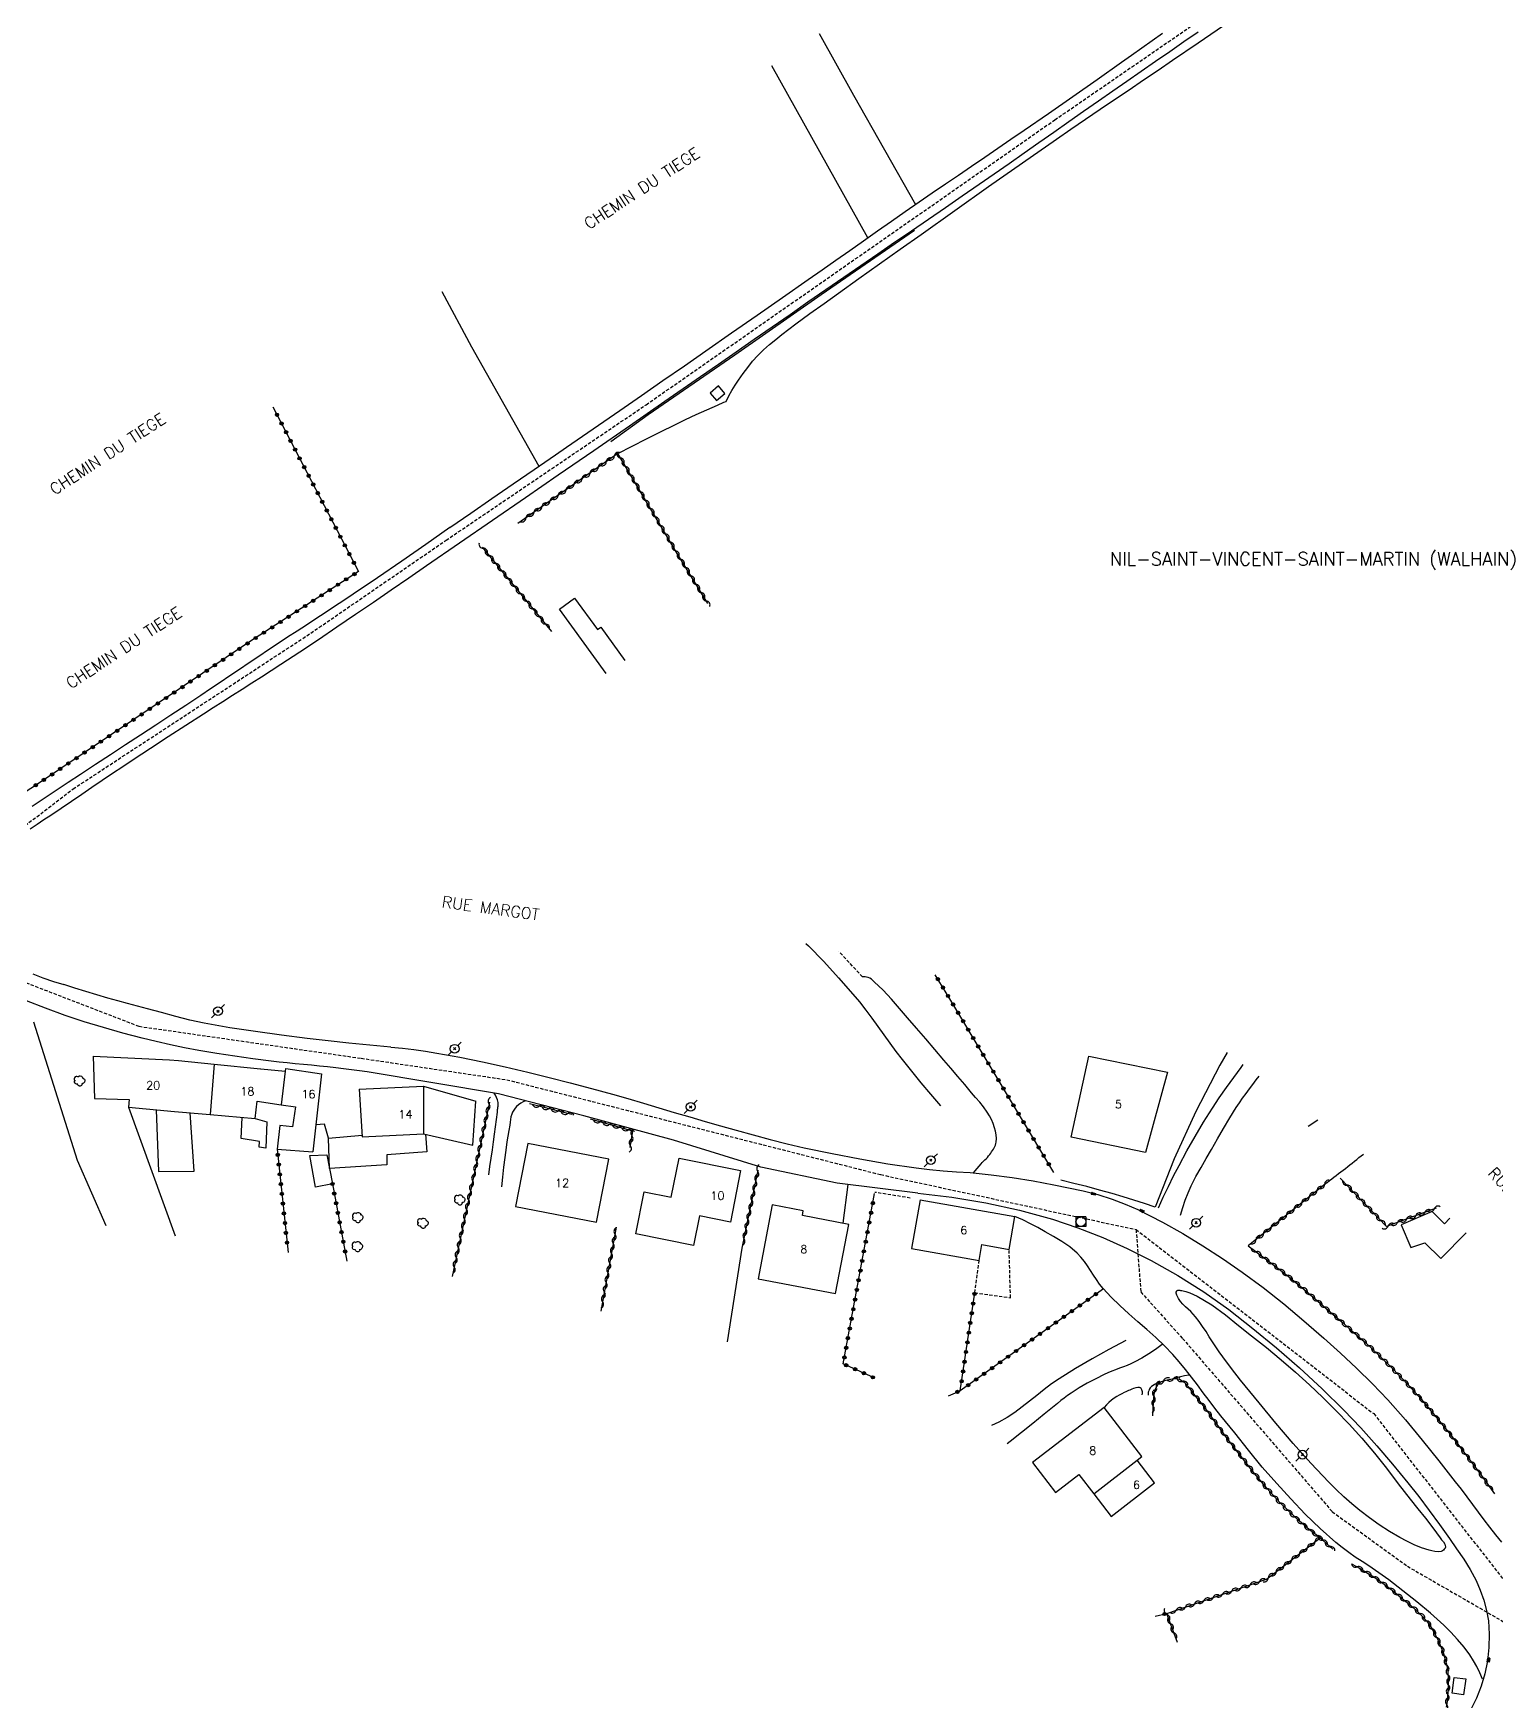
# Model space of a CAD drawing. Header units: millimetres. Extents: x 170000 to 171000, y 147000 to 147937.
# Drawn here: x 170343.7 to 170567.6, y 147321.9 to 147577.1 of the extents above; entities that cross this region are included whole.
import ezdxf
from ezdxf.enums import TextEntityAlignment as Align

# ---------------------------------------------------------------- set-up
doc = ezdxf.new("R2010")
doc.units = ezdxf.units.MM
doc.linetypes.add('DASHED', pattern=[0.75, 0.5, -0.25])
doc.layers.get('0').update_dxf_attribs({"linetype": 'CONTINUOUS'})
for name, color, linetype in [('w0001', 6, 'DASHED'), ('w0008', 7, 'CONTINUOUS'), ('W0017', 7, 'CONTINUOUS'), ('W0101', 7, 'CONTINUOUS'), ('W0104', 1, 'CONTINUOUS'), ('w0112', 1, 'DASHED'), ('w0211', 2, 'CONTINUOUS'), ('W0214', 2, 'CONTINUOUS'), ('W0300', 7, 'CONTINUOUS'), ('w0303', 7, 'CONTINUOUS'), ('w0310', 3, 'CONTINUOUS'), ('w0322', 7, 'CONTINUOUS'), ('w0323', 7, 'CONTINUOUS'), ('W0330', 7, 'CONTINUOUS'), ('W0401', 7, 'CONTINUOUS'), ('w0420', 7, 'CONTINUOUS'), ('W0473', 7, 'CONTINUOUS'), ('w0980', 7, 'CONTINUOUS'), ('w0989', 7, 'CONTINUOUS'), ('w0991', 7, 'CONTINUOUS'), ('w1102', 7, 'CONTINUOUS')]:
    doc.layers.add(name, color=color, linetype=linetype)
doc.styles.get("Standard").update_dxf_attribs({"font": 'romans.shx', "width": 0.85})

# ---------------------------------------------------------------- blocks, each defined once
blk = doc.blocks.new('T401')
for p, q in [((-0.3, 0.3), (0, 0.3)), ((-0.3, -0.25), (-0.3, 0.3)), ((-0.3, 0.15), (0, 0.15)), ((-0.3, 0), (0, 0)), ((0, 0.3), (0, -0.25)), ((-0.3, -0.15), (0, -0.15)), ((-0.3, -0.25), (-0.3, -0.3)), ((-0.3, -0.3), (0, -0.3)), ((0, -0.3), (0, -0.25))]:
    blk.add_line(p, q)
blk = doc.blocks.new('T420')
for p, q in [((0.75, 0.75), (-0.75, 0.75)), ((-0.75, 0.75), (-0.75, -0.75)), ((0.75, 0.75), (0.75, -0.75)), ((0.75, -0.75), (-0.75, -0.75))]:
    blk.add_line(p, q)
blk.add_ellipse((0, 0), major_axis=(-0.53, 0.53), ratio=1, start_param=3.926991, end_param=10.210176)
blk = doc.blocks.new('T300')
for p, q in [((-0.8, 0.51), (-0.86, 0.34)), ((-0.86, 0.34), (-0.86, 0.17)), ((-0.86, 0.17), (-0.74, 0.06)), ((-0.69, 0.63), (-0.8, 0.51)), ((-0.8, -0.06), (-0.74, 0.06)), ((-0.74, 0.06), (-0.69, 0.11)), ((-0.57, 0.69), (-0.69, 0.63)), ((-0.46, 0.69), (-0.57, 0.69)), ((-0.29, 0.63), (-0.46, 0.69)), ((-0.29, 0.63), (-0.17, 0.74)), ((-0.23, 0.57), (-0.29, 0.63)), ((-0.17, 0.74), (-0.06, 0.8)), ((-0.06, 0.8), (0.06, 0.8)), ((0.06, 0.8), (0.23, 0.74)), ((0.23, 0.74), (0.34, 0.63)), ((0.34, 0.63), (0.4, 0.51)), ((0.46, 0.46), (0.34, 0.46)), ((0.4, 0.51), (0.4, 0.46)), ((0.57, 0.4), (0.46, 0.46)), ((0.57, 0.4), (0.69, 0.29)), ((0.69, 0.29), (0.74, 0.17)), ((0.74, 0.06), (0.69, -0.17)), ((0.74, 0.17), (0.74, 0.06)), ((-0.8, -0.17), (-0.8, -0.06)), ((-0.8, -0.23), (-0.8, -0.17)), ((-0.74, -0.34), (-0.8, -0.23)), ((-0.69, -0.4), (-0.74, -0.34)), ((-0.51, -0.46), (-0.69, -0.4)), ((-0.4, -0.46), (-0.51, -0.46)), ((-0.4, -0.46), (-0.34, -0.46)), ((-0.34, -0.46), (-0.34, -0.4)), ((-0.34, -0.51), (-0.34, -0.46)), ((-0.29, -0.63), (-0.34, -0.51)), ((-0.17, -0.74), (-0.29, -0.63)), ((-0.06, -0.8), (-0.17, -0.74)), ((0.06, -0.8), (-0.06, -0.8)), ((0.17, -0.74), (0.06, -0.8)), ((0.23, -0.69), (0.17, -0.74)), ((0.29, -0.46), (0.23, -0.46)), ((0.29, -0.63), (0.23, -0.69)), ((0.46, -0.4), (0.29, -0.46)), ((0.34, -0.51), (0.29, -0.63)), ((0.34, -0.51), (0.34, -0.46)), ((0.57, -0.34), (0.46, -0.4)), ((0.63, -0.29), (0.57, -0.34)), ((0.69, -0.17), (0.63, -0.29))]:
    blk.add_line(p, q)
blk = doc.blocks.new('T473')
for p, q in [((-0.166667, 0.166667), (0.166667, -0.166667)), ((-0.166667, -0.166667), (0.166667, 0.166667)), ((0.500001, 0.500001), (1.000002, 1.000002)), ((-1.000002, -1.000002), (-0.500001, -0.500001))]:
    blk.add_line(p, q)
blk.add_ellipse((0, 0), major_axis=(0.471405, 0.471405), ratio=1, start_param=5.4977871438, end_param=11.780972451)
blk = doc.blocks.new('t323o')
at = {"color": 0, "linetype": 'Continuous'}
for radius in [0.25, 0.15]:
    blk.add_circle((0, 0), radius, dxfattribs=at)
blk = doc.blocks.new('t310o')
at = {"color": 0, "linetype": 'Continuous'}
for centre, start, end in [((-0.5, 0.38), 216.8699, 323.1304), ((0.5, -0.37), 36.8699, 143.1303)]:
    blk.add_arc(centre, 0.625, start, end, dxfattribs=at)
blk = doc.blocks.new('t322o')
at = {"color": 0, "linetype": 'Continuous'}
for radius in [0.25, 0.15]:
    blk.add_circle((0, 0), radius, dxfattribs=at)

msp = doc.modelspace()

# ---------------------------------------------------------------- linework, layer by layer
at = {"layer": 'w0001'}
for points in [[(170321.56, 147439.93), (170349.76, 147461.49), (170386.15, 147485.33), (170406.84, 147499.54), (170437.46, 147520.27), (170500, 147563.85), (170567.62, 147610.35), (170624.22, 147644.62), (170676.1, 147671)], [(170321.56, 147439.93), (170359.85, 147425.17), (170393.85, 147420.28), (170416.12, 147416.99), (170473.35, 147402.48), (170512.42, 147394.08), (170548.78, 147365.91), (170577.81, 147328.79)], [(170512.42, 147394.08), (170513.14, 147384.53), (170519.53, 147377.42), (170542.45, 147350.91), (170553.93, 147342.57), (170577.81, 147328.79)]]:
    msp.add_lwpolyline(points, dxfattribs=at)
at = {"layer": 'w0008'}
for points in [[(170521.92, 147577.28), (170519.75, 147575.76), (170517.57, 147574.25), (170515.39, 147572.75), (170513.21, 147571.24), (170511.03, 147569.73), (170508.85, 147568.22), (170506.68, 147566.7), (170504.39, 147565.11), (170502.11, 147563.52), (170499.83, 147561.92), (170497.55, 147560.33), (170495.27, 147558.73), (170492.99, 147557.14), (170490.7, 147555.55), (170488.42, 147553.96), (170485.83, 147552.17), (170483.25, 147550.39), (170480.66, 147548.61), (170478.06, 147546.83), (170475.47, 147545.06), (170472.88, 147543.28), (170470.29, 147541.5), (170467.71, 147539.72), (170464.96, 147537.82), (170462.21, 147535.93), (170459.47, 147534.03), (170456.73, 147532.13), (170453.98, 147530.22), (170451.24, 147528.32), (170448.5, 147526.42), (170445.76, 147524.52), (170440.32, 147520.76), (170434.88, 147516.99), (170429.45, 147513.23), (170424.01, 147509.48), (170418.97, 147506.01), (170413.93, 147502.54), (170408.89, 147499.08), (170403.85, 147495.62)], [(170407.42, 147501.46), (170410.64, 147503.69), (170413.86, 147505.91), (170417.09, 147508.14), (170420.31, 147510.36), (170421.95, 147511.49), (170423.6, 147512.62), (170425.24, 147513.75), (170426.88, 147514.87), (170428.52, 147516), (170430.16, 147517.13), (170431.8, 147518.26), (170433.44, 147519.39), (170436.73, 147521.67), (170440.02, 147523.95), (170443.3, 147526.23), (170446.59, 147528.52), (170450.5, 147531.24), (170454.42, 147533.97), (170458.33, 147536.69), (170462.24, 147539.42), (170464.37, 147540.9), (170466.49, 147542.38), (170468.61, 147543.87), (170470.73, 147545.36), (170472.86, 147546.84), (170474.98, 147548.32), (170477.11, 147549.8), (170479.24, 147551.28), (170481.24, 147552.66), (170483.24, 147554.03), (170485.25, 147555.4), (170487.25, 147556.77), (170489.26, 147558.13), (170491.27, 147559.5), (170493.27, 147560.88), (170495.27, 147562.25), (170499, 147564.84), (170502.73, 147567.43), (170506.45, 147570.04), (170510.17, 147572.65), (170511.74, 147573.75), (170513.31, 147574.87), (170514.87, 147575.98), (170516.44, 147577.1)], [(170407.42, 147501.46), (170403.74, 147498.88), (170400.05, 147496.33), (170396.35, 147493.8), (170392.64, 147491.28), (170391.21, 147490.33), (170389.78, 147489.38), (170388.34, 147488.44), (170386.9, 147487.5), (170385.47, 147486.56), (170384.03, 147485.63), (170382.59, 147484.69), (170381.16, 147483.74), (170379.68, 147482.75), (170378.19, 147481.76), (170376.71, 147480.76), (170375.23, 147479.77), (170373.75, 147478.77), (170372.27, 147477.77), (170370.79, 147476.78), (170369.31, 147475.79), (170367.01, 147474.27), (170364.7, 147472.76), (170362.4, 147471.24), (170360.09, 147469.73), (170357.79, 147468.22), (170355.48, 147466.71), (170353.17, 147465.2), (170350.87, 147463.69), (170349.01, 147462.46), (170347.16, 147461.24), (170345.31, 147460.01), (170343.47, 147458.78)], [(170403.85, 147495.62), (170401.14, 147493.74), (170398.43, 147491.87), (170395.71, 147490.01), (170392.99, 147488.15), (170390.14, 147486.23), (170387.29, 147484.31), (170384.43, 147482.4), (170381.56, 147480.51), (170380.09, 147479.55), (170378.61, 147478.6), (170377.13, 147477.65), (170375.64, 147476.7), (170374.16, 147475.76), (170372.67, 147474.82), (170371.19, 147473.87), (170369.71, 147472.92), (170367.01, 147471.18), (170364.31, 147469.44), (170361.62, 147467.69), (170358.94, 147465.93), (170357.36, 147464.88), (170355.78, 147463.82), (170354.21, 147462.76), (170352.64, 147461.69), (170351.07, 147460.62), (170349.5, 147459.55), (170347.93, 147458.49), (170346.35, 147457.43), (170345.3, 147456.74), (170344.25, 147456.04), (170343.19, 147455.35)], [(170343.59, 147433.21), (170345.15, 147432.58), (170346.74, 147432.03), (170348.35, 147431.55)], [(170398.36, 147422), (170395.17, 147422.28), (170391.97, 147422.6), (170388.79, 147422.95), (170385.6, 147423.33), (170381.64, 147423.83), (170377.69, 147424.35), (170373.74, 147424.94), (170369.81, 147425.65), (170367.63, 147426.13), (170365.47, 147426.69), (170363.31, 147427.27), (170361.16, 147427.85), (170359.63, 147428.24), (170358.1, 147428.65), (170356.58, 147429.06), (170355.06, 147429.49), (170353.37, 147429.98), (170351.69, 147430.49), (170350.02, 147431.01), (170348.35, 147431.55)], [(170394.77, 147418.18), (170393.57, 147418.35), (170392.36, 147418.52), (170391.15, 147418.67), (170389.94, 147418.82), (170388.7, 147418.96), (170387.47, 147419.08), (170386.23, 147419.2), (170384.99, 147419.32), (170383.76, 147419.44), (170382.52, 147419.57), (170381.28, 147419.7), (170380.05, 147419.85), (170377.28, 147420.21), (170374.52, 147420.6), (170371.76, 147421.02), (170369, 147421.49), (170366.82, 147421.9), (170364.65, 147422.35), (170362.48, 147422.83), (170360.33, 147423.36), (170357.36, 147424.14), (170354.4, 147424.98), (170351.46, 147425.87), (170348.55, 147426.84), (170345.56, 147427.92), (170342.61, 147429.09)], [(170398.36, 147422), (170400.14, 147421.82), (170401.91, 147421.6), (170403.68, 147421.35), (170405.44, 147421.07), (170408.94, 147420.43), (170412.42, 147419.72), (170415.89, 147418.96), (170419.35, 147418.16), (170422.6, 147417.36), (170425.84, 147416.53), (170429.08, 147415.66), (170432.3, 147414.77), (170434.67, 147414.1), (170437.04, 147413.41), (170439.4, 147412.71), (170441.76, 147412), (170444.12, 147411.3), (170446.48, 147410.6), (170448.84, 147409.92), (170451.22, 147409.26), (170453.81, 147408.55), (170456.41, 147407.86), (170459.02, 147407.2), (170461.64, 147406.6), (170465.89, 147405.71), (170470.16, 147404.88), (170474.45, 147404.14), (170478.76, 147403.51), (170480.82, 147403.27), (170482.88, 147403.06), (170484.95, 147402.91), (170487.03, 147402.81)], [(170479.04, 147399.62), (170466.67, 147401.16), (170455.01, 147403.64), (170441.63, 147407.76), (170427.93, 147411.48), (170414.85, 147414.84), (170394.77, 147418.18)], [(170487.03, 147402.81), (170490.25, 147402.46), (170493.46, 147402.03), (170496.66, 147401.52), (170499.85, 147400.94), (170502.09, 147400.48), (170504.33, 147399.99), (170506.56, 147399.42), (170508.75, 147398.74), (170510.73, 147397.98), (170512.67, 147397.13), (170514.57, 147396.2), (170516.44, 147395.22), (170519.58, 147393.46), (170522.65, 147391.59), (170525.67, 147389.63), (170528.63, 147387.58), (170531.86, 147385.19), (170535.02, 147382.69), (170538.11, 147380.11), (170541.14, 147377.47), (170543.68, 147375.19), (170546.17, 147372.86), (170548.6, 147370.47), (170550.96, 147368.01), (170553.64, 147364.97), (170556.22, 147361.84), (170558.74, 147358.67), (170561.25, 147355.49), (170562.15, 147354.35), (170563.03, 147353.19), (170563.9, 147352.03), (170564.77, 147350.86), (170565.64, 147349.69), (170566.52, 147348.54), (170567.41, 147347.39), (170568.33, 147346.26)], [(170479.04, 147399.62), (170484.25, 147399.02), (170489.43, 147398.16), (170494.56, 147397.04), (170499.62, 147395.65), (170503.52, 147394.36), (170507.34, 147392.88), (170511.08, 147391.2), (170514.74, 147389.35), (170518.82, 147387.04), (170522.77, 147384.53), (170526.6, 147381.84), (170530.3, 147378.96)], [(170565.43, 147325.31), (170565.03, 147326.27), (170564.57, 147327.21), (170564.06, 147328.11), (170563.5, 147328.99), (170562.6, 147330.21), (170561.62, 147331.38), (170560.58, 147332.49), (170559.5, 147333.57), (170557.49, 147335.41), (170555.39, 147337.14), (170553.24, 147338.82), (170551.08, 147340.47), (170550.09, 147341.21), (170549.07, 147341.91), (170548.04, 147342.61), (170547.01, 147343.29), (170545.97, 147343.98), (170544.96, 147344.69), (170543.96, 147345.43), (170542.99, 147346.21), (170540.6, 147348.33), (170538.31, 147350.56), (170536.1, 147352.87), (170533.94, 147355.21), (170531.73, 147357.74), (170529.6, 147360.34), (170527.51, 147362.96), (170525.41, 147365.58), (170524.49, 147366.75), (170523.59, 147367.93), (170522.69, 147369.12), (170521.8, 147370.31), (170520.89, 147371.5), (170519.97, 147372.67), (170519.02, 147373.82), (170518.03, 147374.94), (170516.76, 147376.27), (170515.42, 147377.54), (170514.06, 147378.77), (170512.67, 147379.98), (170511.29, 147381.2), (170509.93, 147382.44), (170508.61, 147383.73), (170507.36, 147385.08), (170506.83, 147385.73), (170506.35, 147386.41), (170505.89, 147387.1), (170505.45, 147387.81), (170505, 147388.51), (170504.52, 147389.2), (170503.99, 147389.86), (170503.41, 147390.47), (170502.28, 147391.42), (170501.06, 147392.25), (170499.8, 147393), (170498.53, 147393.73), (170497.4, 147394.37), (170496.25, 147394.97), (170495.08, 147395.54), (170493.89, 147396.07)], [(170530.3, 147378.96), (170533.92, 147375.98), (170537.45, 147372.91), (170540.89, 147369.72), (170544.23, 147366.44), (170546.79, 147363.76), (170549.26, 147361), (170551.66, 147358.18), (170554.02, 147355.31), (170555.67, 147353.23), (170557.29, 147351.12), (170558.86, 147348.97), (170560.39, 147346.79), (170561.47, 147345.24), (170562.55, 147343.67), (170563.56, 147342.06), (170564.44, 147340.37), (170565.07, 147338.89), (170565.62, 147337.38), (170566.06, 147335.82), (170566.33, 147334.22), (170566.47, 147332.18), (170566.42, 147330.14), (170566.18, 147328.11), (170565.78, 147326.11), (170565.23, 147324.23), (170564.53, 147322.41), (170563.67, 147320.65)]]:
    msp.add_lwpolyline(points, dxfattribs=at)
msp.add_lwpolyline([(170541.93, 147355.42), (170539.14, 147358.35), (170536.45, 147361.37), (170533.83, 147364.45), (170531.23, 147367.55), (170529.81, 147369.29), (170528.41, 147371.04), (170527.03, 147372.81), (170525.69, 147374.61), (170525.16, 147375.36), (170524.64, 147376.13), (170524.13, 147376.9), (170523.62, 147377.68), (170523.12, 147378.46), (170522.6, 147379.23), (170522.07, 147379.99), (170521.52, 147380.73), (170521.17, 147381.14), (170520.79, 147381.53), (170520.39, 147381.89), (170519.99, 147382.26), (170519.6, 147382.65), (170519.23, 147383.07), (170518.91, 147383.54), (170518.66, 147384.04), (170518.61, 147384.18), (170518.56, 147384.33), (170518.56, 147384.51), (170518.64, 147384.67), (170518.72, 147384.75), (170518.82, 147384.79), (170518.93, 147384.81), (170519.04, 147384.81), (170519.13, 147384.79), (170519.22, 147384.77), (170519.31, 147384.74), (170519.4, 147384.73), (170520.02, 147384.6), (170520.63, 147384.4), (170521.21, 147384.15), (170521.77, 147383.87), (170523.99, 147382.54), (170526.08, 147381.02), (170528.09, 147379.42), (170530.09, 147377.82), (170532.36, 147376.02), (170534.6, 147374.17), (170536.79, 147372.28), (170538.94, 147370.34), (170541.02, 147368.37), (170543.05, 147366.35), (170545.04, 147364.29), (170546.96, 147362.17), (170548.88, 147359.89), (170550.72, 147357.55), (170552.53, 147355.19), (170554.35, 147352.84), (170555.51, 147351.37), (170556.69, 147349.91), (170557.85, 147348.44), (170558.95, 147346.92), (170559.18, 147346.62), (170559.44, 147346.31), (170559.67, 147345.95), (170559.78, 147345.55), (170559.78, 147345.49), (170559.76, 147345.43), (170559.74, 147345.38), (170559.71, 147345.33), (170559.59, 147345.18), (170559.46, 147345.04), (170559.3, 147344.92), (170559.12, 147344.84), (170558.64, 147344.77), (170558.16, 147344.8), (170557.7, 147344.91), (170557.25, 147345.02), (170556.09, 147345.38), (170554.96, 147345.84), (170553.87, 147346.38), (170552.8, 147346.94), (170551.2, 147347.88), (170549.64, 147348.9), (170548.13, 147349.99), (170546.66, 147351.12), (170545.42, 147352.13), (170544.22, 147353.19), (170543.06, 147354.29)], close=True, dxfattribs=at)
at = {"layer": 'W0017'}
for points in [[(170487.54, 147402.73), (170487.82, 147403.08), (170488.11, 147403.43), (170488.4, 147403.78), (170488.7, 147404.12), (170488.88, 147404.33), (170489.07, 147404.53), (170489.27, 147404.72), (170489.46, 147404.92), (170489.66, 147405.12), (170489.85, 147405.33), (170490.02, 147405.54), (170490.19, 147405.77), (170490.32, 147405.96), (170490.45, 147406.16), (170490.58, 147406.36), (170490.69, 147406.56), (170490.8, 147406.78), (170490.89, 147407), (170490.97, 147407.23), (170491.02, 147407.46), (170491.07, 147408.02), (170491.02, 147408.58), (170490.91, 147409.13), (170490.77, 147409.66), (170490.55, 147410.29), (170490.28, 147410.9), (170489.97, 147411.49), (170489.63, 147412.06), (170489.09, 147412.84), (170488.49, 147413.57), (170487.87, 147414.28), (170487.25, 147415), (170486.19, 147416.26), (170485.13, 147417.51), (170484.05, 147418.75), (170482.98, 147420), (170481.6, 147421.63), (170480.23, 147423.25), (170478.84, 147424.87), (170477.44, 147426.48), (170476.22, 147427.89), (170475, 147429.31), (170473.73, 147430.7), (170472.36, 147431.99), (170472.14, 147432.18), (170471.91, 147432.36), (170471.66, 147432.52), (170471.4, 147432.65), (170471.19, 147432.71), (170470.97, 147432.75), (170470.76, 147432.76), (170470.54, 147432.75)], [(170515.86, 147397.4), (170516.59, 147399.04), (170517.36, 147400.68), (170518.16, 147402.29), (170518.99, 147403.89), (170520.2, 147406.12), (170521.46, 147408.32), (170522.75, 147410.5), (170524.1, 147412.64), (170525.16, 147414.24), (170526.26, 147415.8), (170527.38, 147417.34), (170528.5, 147418.89), (170528.82, 147419.33)], [(170519.22, 147396.28), (170519.56, 147397.43), (170519.95, 147398.57), (170520.38, 147399.68), (170520.86, 147400.78), (170521.57, 147402.21), (170522.36, 147403.59), (170523.17, 147404.95), (170523.97, 147406.32), (170524.89, 147407.94), (170525.81, 147409.56), (170526.75, 147411.17), (170527.74, 147412.75), (170528.23, 147413.47), (170528.73, 147414.19), (170529.25, 147414.89), (170529.77, 147415.59), (170530.29, 147416.29), (170530.82, 147416.98), (170531.23, 147417.53)], [(170413.36, 147402.45), (170413.55, 147403.72), (170413.74, 147404.98), (170413.92, 147406.25), (170414.09, 147407.51), (170414.25, 147408.65), (170414.41, 147409.78), (170414.55, 147410.92), (170414.68, 147412.06), (170414.7, 147412.24), (170414.72, 147412.43), (170414.75, 147412.61), (170414.77, 147412.79), (170414.79, 147412.97), (170414.8, 147413.16), (170414.8, 147413.34), (170414.78, 147413.53), (170414.69, 147413.91), (170414.57, 147414.27), (170414.4, 147414.62), (170414.2, 147414.95)], [(170418.99, 147413.78), (170418.61, 147413.62), (170418.25, 147413.41), (170417.92, 147413.17), (170417.61, 147412.9), (170417.38, 147412.64), (170417.18, 147412.35), (170417.01, 147412.05), (170416.88, 147411.73), (170416.75, 147411.33), (170416.68, 147410.9), (170416.63, 147410.48), (170416.57, 147410.06), (170416.42, 147409.21), (170416.28, 147408.35), (170416.14, 147407.49), (170416.02, 147406.63), (170415.82, 147405.12), (170415.64, 147403.62), (170415.48, 147402.11), (170415.33, 147400.61)], [(170468.33, 147400.96), (170467.54, 147395.04)], [(170516.41, 147376.48), (170515.4, 147375.75), (170514.37, 147375.06), (170513.3, 147374.42), (170512.21, 147373.83), (170511.64, 147373.55), (170511.06, 147373.3), (170510.47, 147373.07), (170509.88, 147372.85), (170509.29, 147372.63), (170508.7, 147372.41), (170508.11, 147372.17), (170507.54, 147371.9), (170506.24, 147371.26), (170504.96, 147370.58), (170503.7, 147369.85), (170502.48, 147369.07), (170501.94, 147368.7), (170501.42, 147368.3), (170500.9, 147367.9), (170500.4, 147367.48), (170499.89, 147367.06), (170499.39, 147366.64), (170498.89, 147366.22), (170498.38, 147365.81), (170496.63, 147364.43), (170494.88, 147363.05), (170493.13, 147361.67), (170492.68, 147361.32)], [(170520.49, 147371.82), (170519.85, 147371.68), (170519.22, 147371.53), (170518.59, 147371.37), (170517.95, 147371.2), (170517.28, 147371.03), (170516.58, 147370.87), (170515.9, 147370.66), (170515.25, 147370.36), (170515.02, 147370.22), (170514.8, 147370.05), (170514.6, 147369.86), (170514.44, 147369.63), (170514.35, 147369.42), (170514.29, 147369.2), (170514.27, 147368.97), (170514.29, 147368.74)], [(170513.33, 147368.77), (170513.36, 147368.89), (170513.38, 147369.02), (170513.39, 147369.15), (170513.38, 147369.27), (170513.36, 147369.41), (170513.32, 147369.54), (170513.27, 147369.67), (170513.18, 147369.78), (170513.06, 147369.85), (170512.93, 147369.89), (170512.8, 147369.91), (170512.67, 147369.91), (170512.36, 147369.86), (170512.05, 147369.76), (170511.76, 147369.64), (170511.48, 147369.53), (170511.26, 147369.44), (170511.05, 147369.35), (170510.83, 147369.25), (170510.62, 147369.15), (170510.23, 147368.95), (170509.83, 147368.75), (170509.45, 147368.53), (170509.08, 147368.29), (170508.66, 147367.96), (170508.26, 147367.62), (170507.89, 147367.25), (170507.53, 147366.85)]]:
    msp.add_lwpolyline(points, dxfattribs=at)
at = {"layer": 'W0101'}
for points in [[(170352.84, 147420.61), (170364.5, 147420.02)], [(170352.84, 147420.61), (170353.01, 147414.12), (170358.36, 147413.95), (170358.23, 147412.79), (170365.28, 147412.16)], [(170364.5, 147420.02), (170365.88, 147419.95)], [(170365.88, 147419.95), (170371.34, 147419.4)], [(170371.34, 147419.4), (170378.43, 147418.67)], [(170378.43, 147418.67), (170378.51, 147418.67)], [(170378.51, 147418.67), (170382.21, 147418.29)], [(170382.21, 147418.29), (170382.25, 147418.29)], [(170382.25, 147418.29), (170382.32, 147418.72)], [(170382.32, 147418.72), (170387.79, 147417.91)], [(170387.79, 147417.91), (170386.43, 147405.98)], [(170393.52, 147415.54), (170403.38, 147415.99)], [(170393.52, 147415.54), (170394, 147408.25), (170403.38, 147408.73)], [(170403.38, 147415.99), (170403.38, 147408.73)], [(170370.71, 147411.67), (170377.6, 147411.05), (170377.93, 147413.72)], [(170377.93, 147413.72), (170381.61, 147413.17)], [(170381.61, 147413.17), (170383.78, 147412.84), (170383.35, 147409.81), (170381.39, 147409.99), (170380.98, 147406.38), (170386.43, 147405.98)], [(170365.28, 147412.16), (170370.71, 147411.67)], [(170479.39, 147398.63), (170478.07, 147391.18)], [(170479.39, 147398.63), (170493.89, 147396.07)], [(170478.07, 147391.18), (170488.41, 147389.35), (170488.84, 147391.78), (170493, 147391.04), (170493.89, 147396.07)], [(170512.58, 147358.79), (170512.58, 147358.79), (170513.31, 147359.35), (170507.53, 147366.85), (170496.58, 147358.42)], [(170505.93, 147353.66), (170508.59, 147350.2), (170515.25, 147355.33), (170512.58, 147358.79)], [(170496.58, 147358.42), (170500.11, 147353.84), (170503.68, 147356.59), (170505.93, 147353.66)]]:
    msp.add_lwpolyline(points, dxfattribs=at)
for points in [[(170513.85, 147405.88), (170502.47, 147408.2), (170505.18, 147420.62), (170517.21, 147418.16), (170513.85, 147405.88)], [(170431.72, 147404.83), (170419.33, 147407.23), (170417.46, 147397.59), (170429.85, 147395.19), (170431.72, 147404.83)], [(170450.34, 147395.22), (170445.62, 147396.16), (170444.72, 147391.65), (170435.87, 147393.41), (170437.15, 147399.84), (170441.29, 147399.01), (170442.48, 147405), (170451.91, 147403.12), (170450.34, 147395.22)], [(170454.57, 147386.56), (170466.42, 147384.29), (170468.45, 147394.87), (170461.35, 147396.23), (170461.48, 147396.94), (170456.73, 147397.84), (170454.57, 147386.56)]]:
    msp.add_lwpolyline(points, close=True, dxfattribs=at)
at = {"layer": 'W0104'}
for points in [[(170448.51, 147523.13), (170447.22, 147522.04), (170448.2, 147520.89), (170449.49, 147521.97), (170448.51, 147523.13)], [(170388.58, 147405.5), (170389.43, 147401.08), (170386.84, 147400.58), (170386, 147405.42)], [(170562.87, 147325.32), (170562.54, 147322.92), (170560.77, 147323.16), (170561.1, 147325.56), (170562.87, 147325.32)]]:
    msp.add_lwpolyline(points, close=True, dxfattribs=at)
for points in [[(170431.31, 147479.16), (170424.19, 147488.99), (170426.51, 147490.67), (170430, 147485.85), (170430.49, 147486.21), (170434.17, 147481.13)], [(170403.38, 147415.99), (170411.38, 147413.7)], [(170362.48, 147412.41), (170362.82, 147402.98), (170368.3, 147403.03), (170367.66, 147411.94)], [(170410.95, 147406.99), (170411.38, 147413.7)], [(170377.6, 147411.05), (170379.42, 147410.54), (170379.27, 147406.53), (170378.21, 147406.66), (170378.29, 147407.54), (170375.49, 147408), (170375.62, 147411.23)], [(170388.83, 147408.07), (170388.25, 147410.19), (170386.9, 147410.11)], [(170403.69, 147408.66), (170403.89, 147405.95), (170397.78, 147405.5), (170397.78, 147403.99), (170389, 147403.43), (170388.83, 147408.07), (170393.98, 147408.51)], [(170403.38, 147408.73), (170410.95, 147406.99)], [(170560.44, 147395.8), (170559.63, 147394.97), (170557.72, 147396.83), (170552.98, 147394.8), (170554.47, 147391.33), (170556.6, 147392.03), (170559.05, 147389.63), (170562.92, 147393.58)]]:
    msp.add_lwpolyline(points, dxfattribs=at)
at = {"layer": 'w0112'}
for points in [[(170470.54, 147432.75), (170466.95, 147436.6)], [(170477.87, 147398.89), (170472.46, 147399.77)], [(170487.73, 147384.4), (170493.2, 147383.64), (170493, 147391.04)], [(170487.73, 147384.4), (170488.41, 147389.35)]]:
    msp.add_lwpolyline(points, dxfattribs=at)
at = {"layer": 'w0211'}
msp.add_lwpolyline([(170478.53, 147546.9), (170464.24, 147537.09), (170451.02, 147527.83), (170437.76, 147518.71), (170432.05, 147514.56)], dxfattribs=at)
at = {"layer": 'W0214'}
for points in [[(170449.67, 147520.78), (170450.12, 147521.62), (170450.58, 147522.44), (170451.08, 147523.25), (170451.6, 147524.04), (170452.28, 147525.02), (170452.99, 147525.98), (170453.73, 147526.92), (170454.53, 147527.81), (170455.4, 147528.67), (170456.32, 147529.48), (170457.27, 147530.26), (170458.22, 147531.02), (170460.34, 147532.65), (170462.51, 147534.22), (170464.69, 147535.77), (170466.87, 147537.32), (170470.02, 147539.58), (170473.18, 147541.83), (170476.34, 147544.07), (170479.52, 147546.3)], [(170433.14, 147512.79), (170435.3, 147513.92), (170437.48, 147515.04), (170439.66, 147516.14), (170441.86, 147517.21), (170443.48, 147517.99), (170445.1, 147518.75), (170446.73, 147519.49), (170448.36, 147520.22), (170448.69, 147520.37), (170449.01, 147520.51), (170449.34, 147520.64), (170449.67, 147520.78)]]:
    msp.add_lwpolyline(points, dxfattribs=at)
at = {"layer": 'W0300'}
for points in [[(170538.77, 147409.89), (170540.23, 147410.84)], [(170510.87, 147377.11), (170508.26, 147375.75), (170505.68, 147374.32), (170503.13, 147372.81), (170500.63, 147371.25), (170499.46, 147370.45), (170498.33, 147369.59), (170497.22, 147368.71), (170496.12, 147367.81), (170495.01, 147366.93), (170493.86, 147366.08), (170492.67, 147365.3), (170491.43, 147364.6), (170490.31, 147364.08)]]:
    msp.add_lwpolyline(points, dxfattribs=at)
msp.add_lwpolyline([(170541.65, 147401.29, 0.008048), (170547.22, 147405.63)], format="xyb", dxfattribs=at)
at = {"layer": 'w0303'}
msp.add_lwpolyline([(170461.9, 147437.82), (170462.28, 147437.46), (170464.62, 147435.07), (170466.9, 147432.61), (170469.1, 147430.09), (170470.09, 147428.89), (170471.05, 147427.65), (170471.98, 147426.4), (170472.9, 147425.13), (170473.81, 147423.86), (170474.72, 147422.6), (170475.65, 147421.34), (170476.61, 147420.1), (170478.04, 147418.31), (170479.5, 147416.53), (170480.98, 147414.77), (170482.47, 147413.02)], dxfattribs=at)
at = {"layer": 'w0310'}
for points in [[(170446.89, 147489.86), (170442.06, 147497.74), (170433.14, 147512.79), (170417.81, 147502.07)], [(170412.37, 147498.47), (170422.97, 147485.55)], [(170413.46, 147413.55), (170407.74, 147386.89)], [(170426.08, 147411.66), (170419.58, 147413.3)], [(170434.98, 147406.65), (170435.41, 147409.13), (170428.91, 147410.95)], [(170454.56, 147403.14), (170452.1, 147391.22)], [(170541.65, 147401.29), (170529.59, 147391.58)], [(170558.36, 147397.35), (170550.75, 147394.54), (170543.67, 147401.95)], [(170432.88, 147394.46), (170430.49, 147381.58)], [(170529.59, 147391.58), (170530.52, 147390.88), (170531.45, 147390.18), (170532.38, 147389.48), (170533.3, 147388.77), (170533.9, 147388.32), (170534.5, 147387.87), (170535.1, 147387.42), (170535.68, 147386.95), (170537.76, 147385.23), (170539.81, 147383.48), (170541.84, 147381.71), (170543.88, 147379.95), (170545.02, 147378.96), (170546.17, 147377.97), (170547.31, 147376.97), (170548.43, 147375.95), (170549.93, 147374.51), (170551.41, 147373.05), (170552.86, 147371.56), (170554.29, 147370.06), (170554.99, 147369.3), (170555.68, 147368.54), (170556.36, 147367.76), (170557.03, 147366.97)], [(170540.59, 147346.89), (170538.97, 147348.16), (170537.4, 147349.49), (170535.88, 147350.88), (170534.42, 147352.33), (170532.43, 147354.51), (170530.54, 147356.78), (170528.72, 147359.09), (170526.91, 147361.41), (170526.24, 147362.28), (170525.59, 147363.16), (170524.96, 147364.04), (170524.32, 147364.93), (170523.69, 147365.82), (170523.04, 147366.7), (170522.37, 147367.57), (170521.67, 147368.41), (170521.11, 147369.14), (170520.55, 147369.91), (170519.87, 147370.63), (170519.04, 147371.15), (170518.7, 147371.24), (170518.35, 147371.25), (170518.01, 147371.21), (170517.68, 147371.15), (170517.18, 147371.05), (170516.66, 147370.93), (170516.15, 147370.72), (170515.73, 147370.36), (170515.33, 147369.67), (170515.16, 147368.89), (170515.11, 147368.12), (170515.05, 147367.4), (170514.99, 147366.95), (170514.96, 147366.49), (170514.94, 147366.04), (170514.95, 147365.58)], [(170557.03, 147366.97), (170557.83, 147366.01), (170558.63, 147365.04), (170559.43, 147364.06), (170560.21, 147363.08), (170560.94, 147362.15), (170561.67, 147361.22), (170562.38, 147360.28), (170563.1, 147359.34), (170564.16, 147357.92), (170565.21, 147356.5), (170566.25, 147355.08), (170567.29, 147353.65)], [(170517.12, 147335.34), (170532.39, 147340.6), (170540.59, 147346.89), (170542.51, 147345.2)], [(170545.49, 147342.9), (170546.61, 147342.27), (170547.7, 147341.62), (170548.78, 147340.93), (170549.84, 147340.22), (170550.53, 147339.72), (170551.21, 147339.21), (170551.87, 147338.68), (170552.52, 147338.14), (170553.66, 147337.21), (170554.81, 147336.26), (170555.91, 147335.26), (170556.9, 147334.15), (170557.57, 147333.21), (170558.16, 147332.23), (170558.67, 147331.2), (170559.12, 147330.15), (170559.46, 147329.24), (170559.74, 147328.31), (170559.96, 147327.37), (170560.11, 147326.41), (170560.19, 147325.49), (170560.2, 147324.57), (170560.16, 147323.66), (170560.09, 147322.74), (170560, 147321.88), (170559.89, 147321.01)], [(170517.09, 147335.34), (170518.73, 147330.97)]]:
    msp.add_lwpolyline(points, dxfattribs=at)
at = {"layer": 'w0322'}
msp.add_lwpolyline([(170393.42, 147494.76), (170376.77, 147483.97), (170344.44, 147462.3), (170333.54, 147455.24), (170322.52, 147448.38)], dxfattribs=at)
at = {"layer": 'w0323'}
for points in [[(170380.33, 147519.93), (170393.42, 147494.76)], [(170499.82, 147402.78), (170483.92, 147429.36), (170481.68, 147433.05)], [(170380.98, 147406.38), (170382.65, 147390.59)], [(170389.43, 147401.08), (170391.66, 147389.26)], [(170472.23, 147371.44), (170467.6, 147373.52), (170472.41, 147399.6)], [(170507.41, 147385.03), (170485.51, 147369.4)], [(170485.51, 147369.4), (170487.73, 147384.4)], [(170483.71, 147368.65), (170485.51, 147369.4)], [(170515.32, 147334.95), (170517.12, 147335.34)]]:
    msp.add_lwpolyline(points, dxfattribs=at)
at = {"layer": 'W0330'}
for points in [[(170479.52, 147546.3), (170484.68, 147549.98), (170489.85, 147553.65), (170495.04, 147557.29), (170500.25, 147560.91), (170502.46, 147562.43), (170504.68, 147563.95), (170506.9, 147565.46), (170509.12, 147566.96), (170511.34, 147568.46), (170513.57, 147569.96), (170515.79, 147571.47), (170518.01, 147572.98), (170521.9, 147575.63), (170525.79, 147578.29)], [(170463.94, 147577.05), (170469.19, 147567.6), (170478.67, 147550.88)], [(170471.35, 147545.77), (170456.7, 147572.1)], [(170406.2, 147537.6), (170410.7, 147529.14), (170421.03, 147510.85)], [(170343.71, 147425.85), (170350.39, 147404.67), (170354.78, 147394.69)], [(170526.36, 147421.16), (170525.23, 147419.22), (170521.57, 147412.14), (170518.27, 147404.9), (170515.32, 147397.5)], [(170358.23, 147412.79), (170365.38, 147393.13)], [(170515.32, 147397.5), (170513.7, 147398.05), (170512.06, 147398.58), (170510.42, 147399.08), (170508.77, 147399.57), (170506.82, 147400.12), (170504.86, 147400.65), (170502.89, 147401.14), (170500.91, 147401.62)], [(170452.1, 147391.22), (170449.84, 147376.88)]]:
    msp.add_lwpolyline(points, dxfattribs=at)
at = {"layer": 'w1102'}
for points in [[(170371.34, 147419.4), (170370.71, 147411.67)], [(170382.21, 147418.29), (170381.61, 147413.17)], [(170505.93, 147353.66), (170512.58, 147358.79)]]:
    msp.add_lwpolyline(points, dxfattribs=at)

# ---------------------------------------------------------------- block references
at = {"layer": 'W0300'}
for p in [(170350.79, 147416.8), (170408.96, 147398.59), (170393.37, 147395.89), (170403.33, 147395.03), (170393.32, 147391.45)]:
    msp.add_blockref('T300', p, dxfattribs=at)
at = {"layer": 'w0310'}
for p, rotation in [((170431.33, 147511.52), 214.9793259593416), ((170432.56, 147512.38), 214.9793259593416), ((170433.54, 147512.1), 120.679693855594), ((170434.31, 147510.81), 120.679693855594), ((170427.64, 147508.94), 214.9793259593416), ((170428.87, 147509.8), 214.9793259593416), ((170430.1, 147510.66), 214.9793259593416), ((170435.07, 147509.52), 120.679693855594), ((170435.84, 147508.23), 120.679693855594), ((170423.96, 147506.37), 214.9793259593416), ((170425.19, 147507.23), 214.9793259593416), ((170426.41, 147508.09), 214.9793259593416), ((170436.6, 147506.94), 120.679693855594), ((170437.37, 147505.65), 120.679693855594), ((170420.27, 147503.79), 214.9793259593416), ((170421.5, 147504.65), 214.9793259593416), ((170422.73, 147505.51), 214.9793259593416), ((170438.13, 147504.36), 120.679693855594), ((170419.04, 147502.93), 214.9793259593416), ((170438.9, 147503.07), 120.679693855594), ((170439.67, 147501.78), 120.679693855594), ((170412.51, 147498.31), 309.3504132978035), ((170440.43, 147500.49), 120.679693855594), ((170441.2, 147499.2), 120.679693855594), ((170413.46, 147497.15), 309.3504132978035), ((170414.41, 147495.99), 309.3504132978035), ((170441.96, 147497.91), 120.679693855594), ((170442.74, 147496.63), 121.4942577374125), ((170415.36, 147494.83), 309.3504132978035), ((170416.31, 147493.67), 309.3504132978035), ((170443.53, 147495.35), 121.4942577374125), ((170444.31, 147494.07), 121.4942577374125), ((170417.26, 147492.51), 309.3504132978035), ((170418.21, 147491.35), 309.3504132978035), ((170445.09, 147492.8), 121.4942577374125), ((170445.88, 147491.52), 121.4942577374125), ((170419.17, 147490.19), 309.3504132978035), ((170420.12, 147489.03), 309.3504132978035), ((170421.07, 147487.87), 309.3504132978035), ((170446.66, 147490.24), 121.4942577374125), ((170422.02, 147486.71), 309.3504132978035), ((170413.09, 147411.83), 257.8982903006505), ((170413.4, 147413.29), 257.8982903006505), ((170421.04, 147412.93), 165.8064918888934), ((170422.49, 147412.57), 165.8064918888934), ((170423.94, 147412.2), 165.8064918888934), ((170425.4, 147411.83), 165.8064918888934), ((170412.46, 147408.89), 257.8982903006505), ((170412.78, 147410.36), 257.8982903006505), ((170430.36, 147410.55), 164.3494805854802), ((170431.8, 147410.14), 164.3494805854802), ((170433.25, 147409.74), 164.3494805854802), ((170434.69, 147409.33), 164.3494805854802), ((170412.15, 147407.43), 257.8982903006505), ((170435.03, 147406.91), 80.15887717124), ((170435.28, 147408.39), 80.15887717124), ((170411.52, 147404.49), 257.8982903006505), ((170411.83, 147405.96), 257.8982903006505), ((170410.89, 147401.56), 257.8982903006505), ((170411.2, 147403.03), 257.8982903006505), ((170454.22, 147401.51), 258.3629325705378), ((170454.52, 147402.98), 258.3629325705378), ((170410.26, 147398.63), 257.8982903006505), ((170410.57, 147400.09), 257.8982903006505), ((170453.62, 147398.57), 258.3629325705378), ((170453.92, 147400.04), 258.3629325705378), ((170538.93, 147399.1), 218.8351593058258), ((170540.1, 147400.04), 218.8351593058258), ((170541.27, 147400.98), 218.8351593058258), ((170544.71, 147400.86), 133.7003185507253), ((170545.75, 147399.78), 133.7003185507253), ((170546.78, 147398.69), 133.7003185507253), ((170409.95, 147397.16), 257.8982903006505), ((170453.31, 147397.1), 258.3629325705378), ((170535.43, 147396.28), 218.8351593058258), ((170536.6, 147397.22), 218.8351593058258), ((170537.77, 147398.16), 218.8351593058258), ((170547.82, 147397.61), 133.7003185507253), ((170548.86, 147396.52), 133.7003185507253), ((170556.62, 147396.71), 200.3015546704682), ((170558.02, 147397.23), 200.3015546704682), ((170409.32, 147394.23), 257.8982903006505), ((170409.63, 147395.69), 257.8982903006505), ((170432.68, 147393.38), 259.4700944176823), ((170452.71, 147394.16), 258.3629325705378), ((170453.01, 147395.63), 258.3629325705378), ((170533.09, 147394.4), 218.8351593058258), ((170534.26, 147395.34), 218.8351593058258), ((170549.89, 147395.44), 133.7003185507253), ((170550.99, 147394.62), 200.3015546704682), ((170552.4, 147395.14), 200.3015546704682), ((170553.8, 147395.67), 200.3015546704682), ((170555.21, 147396.19), 200.3015546704682), ((170408.69, 147391.29), 257.8982903006505), ((170409, 147392.76), 257.8982903006505), ((170432.41, 147391.91), 259.4700944176823), ((170452.41, 147392.69), 258.3629325705378), ((170530.76, 147392.52), 218.8351593058258), ((170531.92, 147393.46), 218.8351593058258), ((170408.06, 147388.36), 257.8982903006505), ((170408.37, 147389.83), 257.8982903006505), ((170431.86, 147388.96), 259.4700944176823), ((170432.13, 147390.43), 259.4700944176823), ((170530.79, 147390.68), 322.992714554746), ((170531.98, 147389.77), 322.8942061517976), ((170533.18, 147388.87), 322.7956986269208), ((170431.31, 147386.01), 259.4700944176823), ((170431.59, 147387.48), 259.4700944176823), ((170534.38, 147387.96), 323.0444344319887), ((170535.56, 147387.05), 321.620532570577), ((170536.72, 147386.09), 320.430183825471), ((170431.04, 147384.53), 259.4700944176823), ((170537.88, 147385.14), 319.4693802565482), ((170539.02, 147384.16), 319.4693802565482), ((170430.76, 147383.06), 259.4700944176823), ((170540.15, 147383.18), 318.991106666231), ((170541.28, 147382.2), 318.991106666231), ((170542.42, 147381.21), 318.9955607905765), ((170543.55, 147380.23), 318.9955607905765), ((170544.68, 147379.25), 319.2647782625795), ((170545.82, 147378.27), 319.3324011367047), ((170546.95, 147377.29), 318.7578403934482), ((170548.07, 147376.28), 317.5415162400089), ((170549.16, 147375.25), 316.2785933804384), ((170550.24, 147374.21), 315.2767362293097), ((170551.3, 147373.15), 315.2767362293097), ((170516.64, 147370.93), 203.1794286936854), ((170518.11, 147371.22), 187.0589206667363), ((170519.51, 147370.85), 147.9908044759059), ((170552.35, 147372.08), 314.3758124681652), ((170553.39, 147371), 313.5758383944196), ((170515.52, 147370), 240.0582308919049), ((170515.14, 147368.57), 266.2559873295774), ((170520.6, 147369.83), 126.2703267747709), ((170521.5, 147368.63), 127.627865793635), ((170554.43, 147369.92), 312.7767529027408), ((170555.44, 147368.81), 311.9367356962813), ((170515.01, 147367.08), 263.1396295997282), ((170522.44, 147367.47), 127.7092212619653), ((170523.35, 147366.27), 126.4630896019833), ((170556.43, 147367.68), 310.25669996746), ((170557.24, 147366.72), 309.9206761413041), ((170558.2, 147365.57), 309.4998290476526), ((170524.23, 147365.06), 125.6663448954706), ((170525.1, 147363.84), 125.6508977303855), ((170559.15, 147364.41), 309.0789801097495), ((170560.08, 147363.24), 308.6581293348798), ((170525.99, 147362.62), 126.3571642078934), ((170526.89, 147361.43), 127.513981747803), ((170527.82, 147360.25), 128.0183928600112), ((170561.01, 147362.06), 307.7339719825593), ((170561.93, 147360.87), 307.3751787766038), ((170528.74, 147359.07), 128.2178616690541), ((170529.67, 147357.89), 128.2178616690541), ((170562.84, 147359.68), 307.1192226878875), ((170563.74, 147358.48), 306.8641789033919), ((170530.6, 147356.71), 129.7006061028195), ((170531.56, 147355.56), 129.7006061028195), ((170564.63, 147357.28), 306.5674472422787), ((170565.53, 147356.07), 306.2707130902266), ((170532.52, 147354.41), 132.4623137778339), ((170533.53, 147353.3), 132.4623137778339), ((170566.41, 147354.86), 305.9739764428966), ((170534.55, 147352.2), 135.2348243987399), ((170535.62, 147351.14), 135.2348243987399), ((170536.71, 147350.12), 137.4883941117197), ((170537.83, 147349.12), 139.7419672171973), ((170538.98, 147348.15), 141.9955437155909), ((170538.62, 147345.38), 37.54294131869943), ((170539.8, 147346.29), 37.54294131869943), ((170540.16, 147347.23), 141.9955437155909), ((170540.97, 147346.56), 318.6012851797552), ((170542.1, 147345.56), 318.6012851797552), ((170535.05, 147342.63), 37.54294131869943), ((170536.24, 147343.55), 37.54294131869943), ((170537.43, 147344.46), 37.54294131869943), ((170531.3, 147340.22), 19.00221763104092), ((170532.67, 147340.81), 37.54294131869943), ((170533.86, 147341.72), 37.54294131869943), ((170546.26, 147342.47), 330.6354721863262), ((170547.55, 147341.71), 329.1153884666121), ((170548.82, 147340.9), 326.0752144265685), ((170550.06, 147340.06), 324.4375073755589), ((170524.21, 147337.78), 19.00221763104092), ((170525.63, 147338.27), 19.00221763104092), ((170527.05, 147338.76), 19.00221763104092), ((170528.47, 147339.24), 19.00221763104092), ((170529.88, 147339.73), 19.00221763104092), ((170551.27, 147339.17), 321.4570997128693), ((170552.43, 147338.22), 320.4021686478226), ((170517.15, 147335.19), 290.5019631219319), ((170518.54, 147335.82), 19.00221763104092), ((170519.96, 147336.31), 19.00221763104092), ((170521.37, 147336.8), 19.00221763104092), ((170522.79, 147337.29), 19.00221763104092), ((170553.59, 147337.27), 320.5268470369581), ((170554.75, 147336.31), 320.4911942445366), ((170555.86, 147335.3), 317.5753147897743), ((170517.68, 147333.78), 290.5019631219319), ((170518.2, 147332.38), 290.5019631219319), ((170556.86, 147334.19), 311.8211275838491), ((170557.72, 147332.96), 300.733057357849), ((170558.45, 147331.65), 296.6263524175555), ((170559.07, 147330.29), 293.3819864549699), ((170559.57, 147328.87), 286.69188618456), ((170559.94, 147327.42), 283.002884312777), ((170560.15, 147325.94), 274.8222847975804), ((170560.19, 147324.44), 267.4738749285341), ((170560.1, 147322.94), 265.5296528948918), ((170559.94, 147321.45), 262.6021155720993)]:
    msp.add_blockref('t310o', p, dxfattribs=dict(at, rotation=rotation))
at = {"layer": 'w0322'}
for p, rotation in [((170391.55, 147493.55), 212.9627970921024), ((170392.81, 147494.36), 212.9627970921024), ((170387.77, 147491.1), 212.9627970921024), ((170389.03, 147491.91), 212.9627970921024), ((170390.29, 147492.73), 212.9627970921024), ((170384, 147488.65), 212.9627970921024), ((170385.25, 147489.47), 212.9627970921024), ((170386.51, 147490.28), 212.9627970921024), ((170380.22, 147486.2), 212.9627970921024), ((170381.48, 147487.02), 212.9627970921024), ((170382.74, 147487.83), 212.9627970921024), ((170376.45, 147483.75), 213.8239365004065), ((170377.7, 147484.57), 212.9627970921024), ((170378.96, 147485.39), 212.9627970921024), ((170372.71, 147481.24), 213.8239365004065), ((170373.96, 147482.08), 213.8239365004065), ((170375.2, 147482.91), 213.8239365004065), ((170368.97, 147478.74), 213.8239365004065), ((170370.22, 147479.57), 213.8239365004065), ((170371.46, 147480.41), 213.8239365004065), ((170365.23, 147476.23), 213.8239365004065), ((170366.48, 147477.07), 213.8239365004065), ((170367.72, 147477.9), 213.8239365004065), ((170361.49, 147473.73), 213.8239365004065), ((170362.74, 147474.56), 213.8239365004065), ((170363.99, 147475.4), 213.8239365004065), ((170357.76, 147471.22), 213.8239365004065), ((170359, 147472.06), 213.8239365004065), ((170360.25, 147472.89), 213.8239365004065), ((170354.02, 147468.72), 213.8239365004065), ((170355.26, 147469.55), 213.8239365004065), ((170356.51, 147470.39), 213.8239365004065), ((170350.28, 147466.21), 213.8239365004065), ((170351.52, 147467.05), 213.8239365004065), ((170352.77, 147467.88), 213.8239365004065), ((170346.54, 147463.71), 213.8239365004065), ((170347.79, 147464.54), 213.8239365004065), ((170349.03, 147465.38), 213.8239365004065), ((170344.04, 147462.05), 212.9492129221888), ((170345.29, 147462.87), 213.8239365004065)]:
    msp.add_blockref('t322o', p, dxfattribs=dict(at, rotation=rotation))
at = {"layer": 'w0323'}
for p, rotation in [((170380.96, 147518.72), 297.4712594345169), ((170381.66, 147517.39), 297.4712594345169), ((170382.35, 147516.06), 297.4712594345169), ((170383.04, 147514.72), 297.4712594345169), ((170383.73, 147513.39), 297.4712594345169), ((170384.42, 147512.06), 297.4712594345169), ((170385.12, 147510.73), 297.4712594345169), ((170385.81, 147509.4), 297.4712594345169), ((170386.5, 147508.07), 297.4712594345169), ((170387.19, 147506.74), 297.4712594345169), ((170387.88, 147505.41), 297.4712594345169), ((170388.58, 147504.08), 297.4712594345169), ((170389.27, 147502.75), 297.4712594345169), ((170389.96, 147501.42), 297.4712594345169), ((170390.65, 147500.08), 297.4712594345169), ((170391.34, 147498.75), 297.4712594345169), ((170392.03, 147497.42), 297.4712594345169), ((170392.73, 147496.09), 297.4712594345169), ((170482.09, 147432.38), 121.186364238866), ((170482.87, 147431.09), 121.186364238866), ((170483.64, 147429.81), 121.186364238866), ((170484.42, 147428.52), 120.8995771856533), ((170485.19, 147427.24), 120.8995771856533), ((170485.96, 147425.95), 120.8995771856533), ((170486.73, 147424.66), 120.8995771856533), ((170487.5, 147423.38), 120.8995771856533), ((170488.27, 147422.09), 120.8995771856533), ((170489.04, 147420.8), 120.8995771856533), ((170489.81, 147419.51), 120.8995771856533), ((170490.58, 147418.23), 120.8995771856533), ((170491.35, 147416.94), 120.8995771856533), ((170492.12, 147415.65), 120.8995771856533), ((170492.89, 147414.37), 120.8995771856533), ((170493.66, 147413.08), 120.8995771856533), ((170494.43, 147411.79), 120.8995771856533), ((170495.2, 147410.5), 120.8995771856533), ((170495.97, 147409.22), 120.8995771856533), ((170496.74, 147407.93), 120.8995771856533), ((170381.08, 147405.5), 276.0067524406522), ((170497.51, 147406.64), 120.8995771856533), ((170498.28, 147405.36), 120.8995771856533), ((170381.23, 147404.01), 276.0067524406522), ((170381.39, 147402.52), 276.0067524406522), ((170499.05, 147404.07), 120.8995771856533), ((170381.55, 147401.03), 276.0067524406522), ((170381.7, 147399.54), 276.0067524406522), ((170389.44, 147401.05), 280.6745404145117), ((170389.72, 147399.58), 280.6745404145117), ((170381.86, 147398.05), 276.0067524406522), ((170390, 147398.1), 280.6745404145117), ((170390.27, 147396.63), 280.6745404145117), ((170471.87, 147396.64), 79.55827953907188), ((170472.14, 147398.12), 79.55827953907188), ((170382.02, 147396.55), 276.0067524406522), ((170382.18, 147395.06), 276.0067524406522), ((170390.55, 147395.16), 280.6745404145117), ((170471.59, 147395.17), 79.55827953907188), ((170382.33, 147393.57), 276.0067524406522), ((170382.49, 147392.08), 276.0067524406522), ((170390.83, 147393.68), 280.6745404145117), ((170391.11, 147392.21), 280.6745404145117), ((170471.05, 147392.22), 79.55827953907188), ((170471.32, 147393.69), 79.55827953907188), ((170391.38, 147390.73), 280.6745404145117), ((170470.51, 147389.27), 79.55827953907188), ((170470.78, 147390.74), 79.55827953907188), ((170470.23, 147387.79), 79.55827953907188), ((170469.69, 147384.84), 79.55827953907188), ((170469.96, 147386.32), 79.55827953907188), ((170487.71, 147384.24), 81.55902554283334), ((170506.27, 147384.21), 215.5076512916328), ((170469.15, 147381.89), 79.55827953907188), ((170469.42, 147383.37), 79.55827953907188), ((170487.49, 147382.75), 81.55902554283334), ((170502.6, 147381.6), 215.5076512916328), ((170503.82, 147382.47), 215.5076512916328), ((170505.05, 147383.34), 215.5076512916328), ((170468.6, 147378.94), 79.55827953907188), ((170468.88, 147380.42), 79.55827953907188), ((170487.05, 147379.79), 81.55902554283334), ((170487.27, 147381.27), 81.55902554283334), ((170498.94, 147378.98), 215.5076512916328), ((170500.16, 147379.85), 215.5076512916328), ((170501.38, 147380.73), 215.5076512916328), ((170468.33, 147377.47), 79.55827953907188), ((170486.61, 147376.82), 81.55902554283334), ((170486.83, 147378.3), 81.55902554283334), ((170495.28, 147376.37), 215.5076512916328), ((170496.5, 147377.24), 215.5076512916328), ((170497.72, 147378.11), 215.5076512916328), ((170467.79, 147374.52), 79.55827953907188), ((170468.06, 147375.99), 79.55827953907188), ((170486.17, 147373.85), 81.55902554283334), ((170486.39, 147375.34), 81.55902554283334), ((170491.61, 147373.76), 215.5076512916328), ((170492.84, 147374.63), 215.5076512916328), ((170494.06, 147375.5), 215.5076512916328), ((170468.05, 147373.32), 155.7361686752129), ((170469.42, 147372.71), 155.7361686752129), ((170470.78, 147372.09), 155.7361686752129), ((170472.15, 147371.47), 155.7361686752129), ((170485.95, 147372.37), 81.55902554283334), ((170487.95, 147371.14), 215.5076512916328), ((170489.17, 147372.01), 215.5076512916328), ((170490.39, 147372.89), 215.5076512916328), ((170485.09, 147369.23), 22.61987656619929), ((170485.73, 147370.88), 81.55902554283334), ((170486.73, 147370.27), 215.5076512916328), ((170516.78, 147335.26), 12.21931024635318)]:
    msp.add_blockref('t323o', p, dxfattribs=dict(at, rotation=rotation))
at = {"layer": 'W0401'}
for p, rotation in [((170505.86, 147399.39), 255.1278138231418), ((170513.25, 147396.79), 244.2490573433607), ((170566.21, 147328.26), 171.3114752724105)]:
    msp.add_blockref('T401', p, dxfattribs=dict(at, rotation=rotation))
at = {"layer": 'w0420'}
msp.add_blockref('T420', (170503.97, 147395.28), dxfattribs=at)
at = {"layer": 'W0473'}
for p in [(170371.93, 147427.49), (170408.15, 147421.74), (170444.26, 147412.85), (170481.01, 147404.68), (170521.62, 147395.12), (170537.88, 147359.64)]:
    msp.add_blockref('T473', p, dxfattribs=at)

# ---------------------------------------------------------------- texts
at = {"layer": 'w0980'}
msp.add_text('NIL-SAINT-VINCENT-SAINT-MARTIN (WALHAIN)', height=2, dxfattribs=at).set_placement((170539.57, 147496.54), align=Align.MIDDLE)
at = {"layer": 'w0989'}
for s, rotation, p in [('CHEMIN DU TIEGE', 33.3162, (170428.69, 147546.99)), ('CHEMIN DU TIEGE', 33.3162, (170346.93, 147506.36)), ('CHEMIN DU TIEGE', 33.3162, (170349.42, 147476.71)), ('RUE MARGOT', 352.2735, (170406.11, 147443.38)), ('RUE MARGOT', 312.7923, (170566.12, 147402.62))]:
    msp.add_text(s, height=1.75, rotation=rotation, dxfattribs=at).set_placement(p)
at = {"layer": 'w0991'}
for s, p in [('20', (170362.02, 147416.14)), ('18', (170376.43, 147415.22)), ('16', (170385.78, 147414.79)), ('14', (170400.62, 147411.71)), ('5', (170509.72, 147413.25)), ('12', (170424.59, 147401.21)), ('10', (170448.36, 147399.27)), ('6', (170486.05, 147393.99)), ('8', (170461.58, 147391.07)), ('8', (170505.79, 147360.26)), ('6', (170512.49, 147355.02))]:
    msp.add_text(s, height=1.25, dxfattribs=at).set_placement(p, align=Align.MIDDLE_CENTER)

doc.saveas('drawing.dxf')
